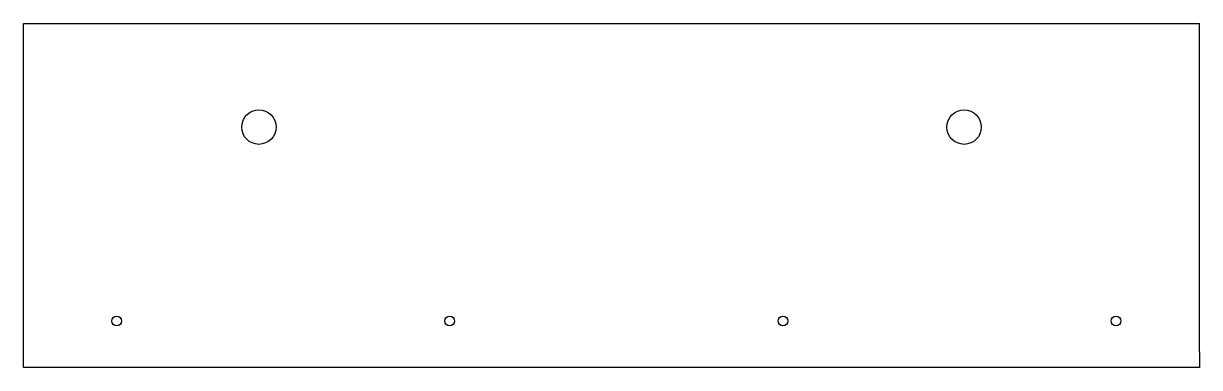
# Model space of a CAD drawing. Extents: x 0 to 30, y 0 to 8.8.
import ezdxf

# ---------------------------------------------------------------- set-up
doc = ezdxf.new("R2010")
doc.units = 0
doc.header["$LTSCALE"] = 1.21
doc.layers.get('0').update_dxf_attribs({"linetype": 'CONTINUOUS'})
doc.layers.add('DTM_AXES', color=7, linetype='CONTINUOUS')
doc.layers.add('DTM_SURFS', color=7, linetype='CONTINUOUS')

msp = doc.modelspace()

# ---------------------------------------------------------------- linework, layer by layer
at = {"color": 3, "linetype": 'CONTINUOUS'}
for p, q in [((0, 0.473), (0, 1.843)), ((29.98, 0.473), (29.98, 1.843)), ((0, 0), (0, 0.399)), ((29.98, 0.399), (29.98, 0)), ((29.98, 0), (0, 0))]:
    msp.add_line(p, q, dxfattribs=at)
at = {"layer": 'DTM_AXES', "color": 3, "linetype": 'CONTINUOUS'}
for p, q in [((0, 3.639), (0, 3.713)), ((29.98, 3.639), (29.98, 3.713)), ((0, 2.306), (0, 2.38)), ((29.98, 2.306), (29.98, 2.38)), ((0, 1.843), (0, 1.917)), ((29.98, 1.843), (29.98, 1.917)), ((0, 0.399), (0, 0.473)), ((29.98, 0.399), (29.98, 0.473))]:
    msp.add_line(p, q, dxfattribs=at)
for centre, radius in [((6, 6.123), 0.438), ((23.98, 6.123), 0.438), ((2.373, 1.183), 0.125), ((10.866, 1.183), 0.125), ((19.36, 1.183), 0.125), ((27.853, 1.183), 0.125)]:
    msp.add_circle(centre, radius, dxfattribs=at)
at = {"layer": 'DTM_SURFS', "color": 3, "linetype": 'CONTINUOUS'}
for p, q in [((0, 3.713), (0, 8.763)), ((0, 8.763), (29.98, 8.763)), ((29.98, 3.713), (29.98, 8.763)), ((0, 2.38), (0, 3.639)), ((29.98, 2.38), (29.98, 3.639)), ((0, 1.917), (0, 2.306)), ((29.98, 1.917), (29.98, 2.306))]:
    msp.add_line(p, q, dxfattribs=at)

doc.saveas('drawing.dxf')
